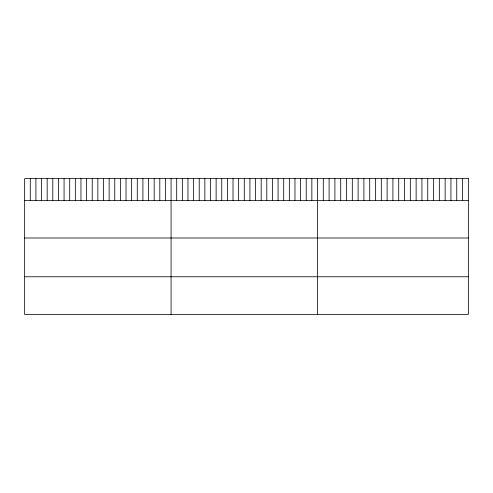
<?xml version="1.0" encoding="UTF-8"?>
<svg xmlns="http://www.w3.org/2000/svg" width="493" height="493" viewBox="0 0 493 493"><rect width="100%" height="100%" fill="white"/><g stroke="black" fill="none" stroke-linecap="round" stroke-linejoin="round"><path stroke-width="0.74" d="M24.65 200.368L468.35 200.368M24.65 237.996L468.35 237.996M24.65 276.764L468.35 276.764M462.545 178.608L462.545 200.368M456.746 178.608L456.746 200.368M450.941 178.608L450.941 200.368M445.142 178.608L445.142 200.368M439.337 178.608L439.337 200.368M433.538 178.608L433.538 200.368M427.733 178.608L427.733 200.368M421.934 178.608L421.934 200.368M416.129 178.608L416.129 200.368M410.33 178.608L410.33 200.368M404.525 178.608L404.525 200.368M398.726 178.608L398.726 200.368M392.921 178.608L392.921 200.368M387.116 178.608L387.116 200.368M381.317 178.608L381.317 200.368M375.512 178.608L375.512 200.368M369.713 178.608L369.713 200.368M363.908 178.608L363.908 200.368M358.109 178.608L358.109 200.368M352.304 178.608L352.304 200.368M346.505 178.608L346.505 200.368M340.7 178.608L340.7 200.368M334.901 178.608L334.901 200.368M329.096 178.608L329.096 200.368M323.297 178.608L323.297 200.368M317.492 178.608L317.492 314.392M311.859 178.608L311.859 200.368M306.227 178.608L306.227 200.368M300.594 178.608L300.594 200.368M294.968 178.608L294.968 200.368M289.336 178.608L289.336 200.368M283.703 178.608L283.703 200.368M278.07 178.608L278.07 200.368M272.438 178.608L272.438 200.368M266.805 178.608L266.805 200.368M261.179 178.608L261.179 200.368M255.547 178.608L255.547 200.368M249.914 178.608L249.914 200.368M244.281 178.608L244.281 200.368M238.649 178.608L238.649 200.368M233.016 178.608L233.016 200.368M227.384 178.608L227.384 200.368M221.758 178.608L221.758 200.368M216.125 178.608L216.125 200.368M210.493 178.608L210.493 200.368M204.86 178.608L204.86 200.368M199.227 178.608L199.227 200.368M193.595 178.608L193.595 200.368M187.969 178.608L187.969 200.368M182.336 178.608L182.336 200.368M176.704 178.608L176.704 200.368M171.071 178.608L171.071 314.392M165.438 178.608L165.438 200.368M159.806 178.608L159.806 200.368M154.173 178.608L154.173 200.368M148.547 178.608L148.547 200.368M142.915 178.608L142.915 200.368M137.282 178.608L137.282 200.368M131.649 178.608L131.649 200.368M126.017 178.608L126.017 200.368M120.384 178.608L120.384 200.368M114.758 178.608L114.758 200.368M109.126 178.608L109.126 200.368M103.493 178.608L103.493 200.368M97.861 178.608L97.861 200.368M92.228 178.608L92.228 200.368M86.595 178.608L86.595 200.368M80.963 178.608L80.963 200.368M75.337 178.608L75.337 200.368M69.704 178.608L69.704 200.368M64.072 178.608L64.072 200.368M58.439 178.608L58.439 200.368M52.806 178.608L52.806 200.368M47.174 178.608L47.174 200.368M41.548 178.608L41.548 200.368M35.915 178.608L35.915 200.368M30.283 178.608L30.283 200.368M468.35 178.608L24.65 178.608L24.65 314.392L468.35 314.392L468.35 178.608"/></g></svg>
